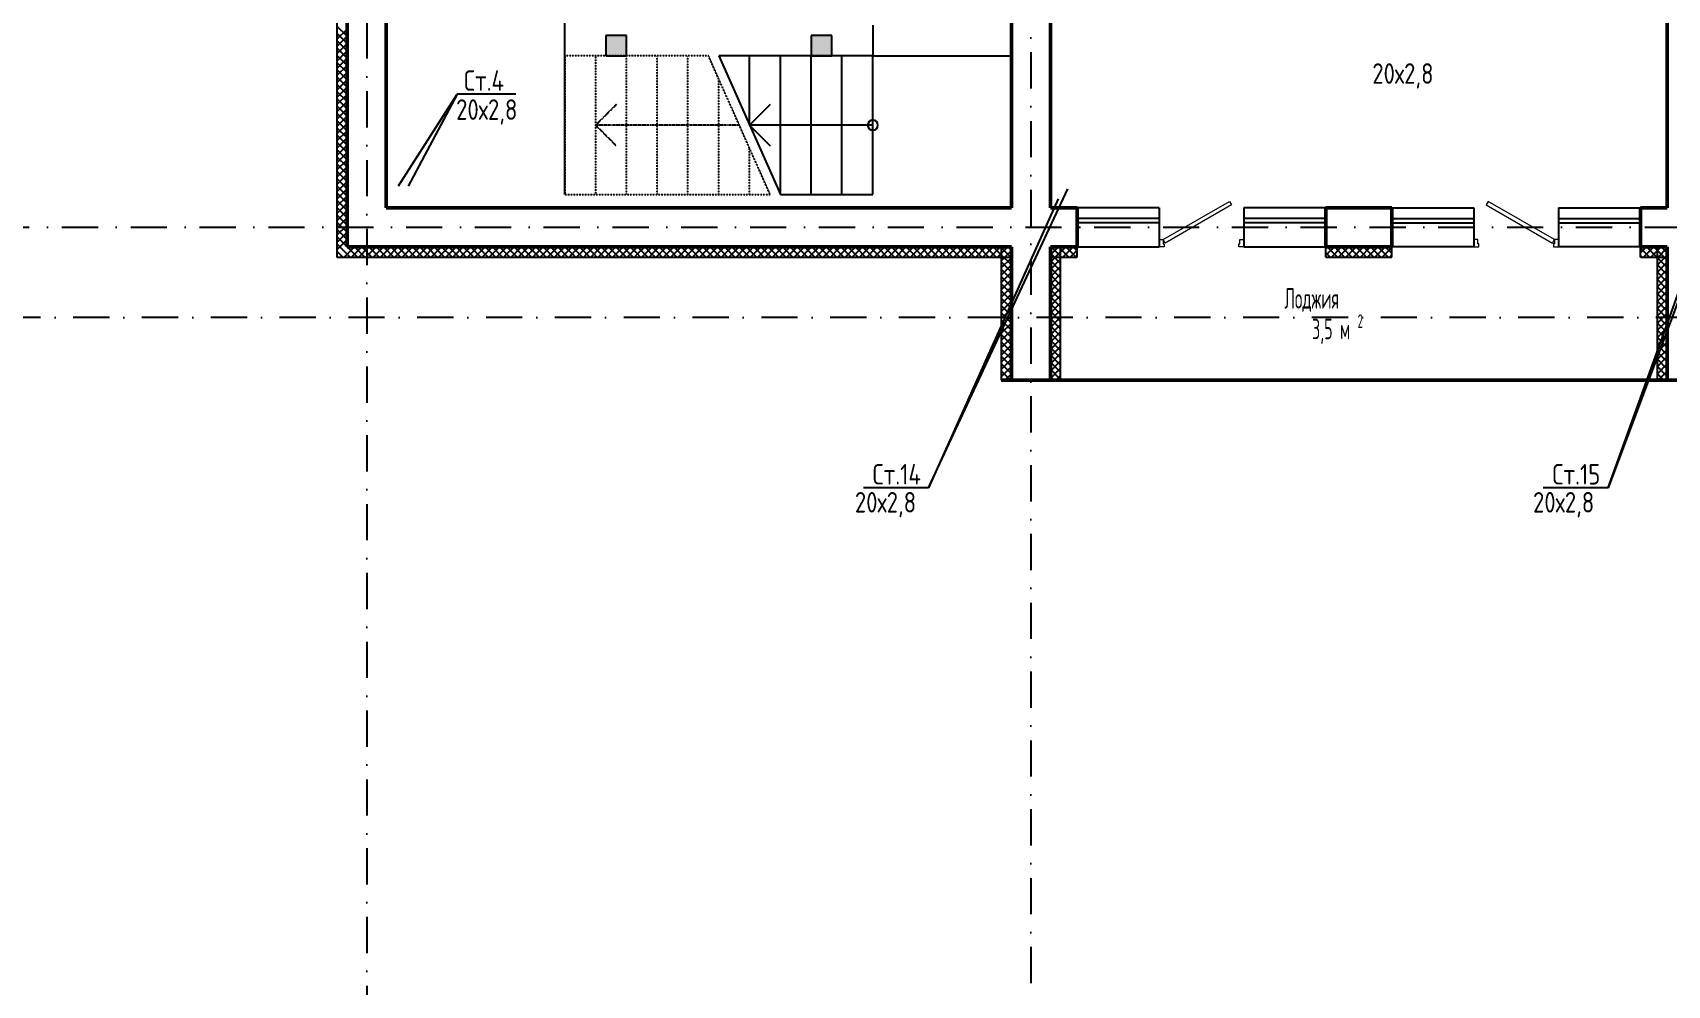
# Model space of a CAD drawing. Extents: x -1560602 to 321118, y -2308202 to -430103.
# Drawn here: x -1544569 to -1528646, y -2288578 to -2279298 of the extents above; entities that cross this region are included whole.
import ezdxf
from ezdxf.enums import TextEntityAlignment as Align

# ---------------------------------------------------------------- set-up
doc = ezdxf.new("R2010")
doc.units = 0
doc.header["$MEASUREMENT"] = 0
for name, pattern in [('Dot & Dashed', [670.277762, 352.777767, -176.388884, 0, -141.111112]), ('Штриховая', [0.4, 0.2, -0.2]), ('Штрихпунктирная', [0.670278, 0.352778, -0.176389, 0, -0.141111])]:
    doc.linetypes.add(name, pattern=pattern)
doc.layers.get('0').update_dxf_attribs({"color": 255, "linetype": 'CONTINUOUS'})
doc.layers.add('Двери', color=4, linetype='CONTINUOUS', lineweight=15)
doc.layers.add('стены', color=5, linetype='CONTINUOUS', lineweight=50)
for name, color, linetype in [('Оси', 253, 'Dot & Dashed'), ('отделка', 240, 'CONTINUOUS'), ('Текст', 7, 'CONTINUOUS'), ('Утеплитель', 6, 'CONTINUOUS')]:
    doc.layers.add(name, color=color, linetype=linetype)
doc.styles.get("Standard").update_dxf_attribs({"font": 'spds.shx', "width": 0.7, "height": 250})

msp = doc.modelspace()

# ---------------------------------------------------------------- hatches: boundary and pattern name
at = {"linetype": 'Continuous', "lineweight": 5}
for points in [[(-1538985.7, -2279523.9), (-1538785.7, -2279523.9), (-1538785.7, -2279323.9), (-1538985.7, -2279323.9)], [(-1536985.7, -2279523.9), (-1536785.7, -2279523.9), (-1536785.7, -2279323.9), (-1536985.7, -2279323.9)]]:
    msp.add_hatch(color=0, dxfattribs=at).paths.add_polyline_path(points, flags=0)

# ---------------------------------------------------------------- linework, layer by layer
at = {"color": 0, "linetype": 'Continuous'}
for p, q in [((-1539385.7, -2280873.9), (-1539385.7, -2276823.9)), ((-1536385.7, -2279223.9), (-1536385.7, -2279523.9)), ((-1535035.7, -2279523.9), (-1535035.7, -2279223.9)), ((-1538785.7, -2279323.9), (-1538985.7, -2279323.9)), ((-1538985.7, -2279323.9), (-1538985.7, -2279523.9)), ((-1538785.7, -2279523.9), (-1538785.7, -2279323.9)), ((-1536785.7, -2279323.9), (-1536985.7, -2279323.9)), ((-1536985.7, -2279323.9), (-1536985.7, -2279523.9)), ((-1536785.7, -2279523.9), (-1536785.7, -2279323.9)), ((-1538985.7, -2279523.9), (-1538785.7, -2279523.9)), ((-1536385.7, -2279523.9), (-1537885.7, -2279523.9)), ((-1537885.7, -2279523.9), (-1537285.7, -2280873.9)), ((-1537585.7, -2280198.9), (-1537585.7, -2279523.9)), ((-1537285.7, -2280873.9), (-1537285.7, -2279523.9)), ((-1536985.7, -2280873.9), (-1536985.7, -2279523.9)), ((-1536985.7, -2279523.9), (-1536785.7, -2279523.9)), ((-1536685.7, -2280873.9), (-1536685.7, -2279523.9)), ((-1536385.7, -2279523.9), (-1535035.7, -2279523.9)), ((-1536385.7, -2280873.9), (-1536385.7, -2279523.9)), ((-1537385.7, -2279998.9), (-1537585.7, -2280198.9)), ((-1537585.7, -2280198.9), (-1537385.7, -2280398.9)), ((-1536385.7, -2280198.9), (-1537585.7, -2280198.9)), ((-1537285.7, -2280873.9), (-1536385.7, -2280873.9))]:
    msp.add_line(p, q, dxfattribs=at)
at = {"color": 0, "linetype": 'Штриховая'}
for p, q in [((-1539085.7, -2279523.9), (-1539385.7, -2279523.9)), ((-1539385.7, -2279523.9), (-1539385.7, -2280873.9)), ((-1537985.7, -2279523.9), (-1539085.7, -2279523.9)), ((-1539085.7, -2279523.9), (-1539085.7, -2280873.9)), ((-1538785.7, -2280873.9), (-1538785.7, -2279523.9)), ((-1538485.7, -2280873.9), (-1538485.7, -2279523.9)), ((-1538185.7, -2280873.9), (-1538185.7, -2279523.9)), ((-1537385.7, -2280873.9), (-1537985.7, -2279523.9)), ((-1537885.7, -2280873.9), (-1537885.7, -2279748.7)), ((-1537585.7, -2280873.9), (-1537585.7, -2280423.7)), ((-1539385.7, -2280873.9), (-1539085.7, -2280873.9)), ((-1539085.7, -2280873.9), (-1537385.7, -2280873.9))]:
    msp.add_line(p, q, dxfattribs=at)
at = {"color": 0}
for p, q in [((-1541004.1, -2280790.8, 0), (-1540433.8, -2279897.5, 0)), ((-1540433.8, -2279897.5, 0), (-1540910.1, -2280793.8, 0)), ((-1539863.6, -2279897.5, 0), (-1540433.8, -2279897.5, 0)), ((-1535842.6, -2283733.3, 0), (-1534484.1, -2280820.6, 0)), ((-1529222, -2283733.3, 0), (-1528174.1, -2280820.6, 0)), ((-1534580.6, -2280915.2, 0), (-1535842.6, -2283733.3, 0)), ((-1528167.1, -2280915.2, 0), (-1529222, -2283733.3, 0)), ((-1535842.6, -2283733.3, 0), (-1536476.6, -2283733.3, 0)), ((-1529222, -2283733.3, 0), (-1529856, -2283733.3, 0))]:
    msp.add_line(p, q, dxfattribs=at)
at = {"color": 0, "linetype": 'Штрихпунктирная'}
for p, q in [((-1538885.7, -2279998.9), (-1539085.7, -2280198.9)), ((-1539085.7, -2280198.9), (-1538885.7, -2280398.9)), ((-1537685.7, -2280198.9), (-1539085.7, -2280198.9))]:
    msp.add_line(p, q, dxfattribs=at)
at = {"color": 0, "linetype": 'Continuous'}
for start, end in [(90, 270), (270, 90)]:
    msp.add_arc((-1536385.7, -2280198.9), 50, start, end, dxfattribs=at)
at = {"layer": 'Двери', "color": 0, "linetype": 'Continuous'}
for p, q in [((-1533555.7, -2281313.9), (-1532910.6, -2280941.4)), ((-1532890.6, -2280976), (-1533535.7, -2281348.5)), ((-1532910.6, -2280941.4), (-1532890.6, -2280976)), ((-1530390.9, -2280941.4), (-1530410.9, -2280976)), ((-1530410.9, -2280976), (-1529765.7, -2281348.5)), ((-1529745.7, -2281313.9), (-1530390.9, -2280941.4)), ((-1533595.7, -2281313.9), (-1533555.7, -2281313.9)), ((-1533555.7, -2281313.9), (-1533555.7, -2281353.9)), ((-1533535.7, -2281348.5), (-1533555.7, -2281313.9)), ((-1532810.7, -2281353.9), (-1532810.7, -2281313.9)), ((-1532810.7, -2281313.9), (-1532770.7, -2281313.9)), ((-1530490.7, -2281313.9), (-1530530.7, -2281313.9)), ((-1530490.7, -2281353.9), (-1530490.7, -2281313.9)), ((-1529765.7, -2281348.5), (-1529745.7, -2281313.9)), ((-1529705.7, -2281313.9), (-1529745.7, -2281313.9)), ((-1529745.7, -2281313.9), (-1529745.7, -2281353.9)), ((-1533545.7, -2281383.9), (-1533595.7, -2281383.9)), ((-1533555.7, -2281353.9), (-1533545.7, -2281353.9)), ((-1533545.7, -2281353.9), (-1533545.7, -2281383.9)), ((-1532820.7, -2281383.9), (-1532820.7, -2281353.9)), ((-1532820.7, -2281353.9), (-1532810.7, -2281353.9)), ((-1532770.7, -2281383.9), (-1532820.7, -2281383.9)), ((-1530530.7, -2281383.9), (-1530480.7, -2281383.9)), ((-1530480.7, -2281353.9), (-1530490.7, -2281353.9)), ((-1530480.7, -2281383.9), (-1530480.7, -2281353.9)), ((-1529745.7, -2281353.9), (-1529755.7, -2281353.9)), ((-1529755.7, -2281353.9), (-1529755.7, -2281383.9)), ((-1529755.7, -2281383.9), (-1529705.7, -2281383.9))]:
    msp.add_line(p, q, dxfattribs=at)
at = {"layer": 'Оси', "color": 0, "linetype": 'Штрихпунктирная', "lineweight": -3, "ltscale": 1000}
for p, q in [((-1534845.7, -2271443.9), (-1534845.7, -2295548.9)), ((-1541315.7, -2272493.9), (-1541315.7, -2295548.9)), ((-1556351.1, -2281193.9), (-1501895.7, -2281193.9)), ((-1496895.7, -2282073.9), (-1556350.9, -2282073.9))]:
    msp.add_line(p, q, dxfattribs=at)
at = {"layer": 'отделка', "color": 0, "ltscale": 100}
for p, q in [((-1533595.7, -2281003.9), (-1534395.7, -2281003.9)), ((-1533595.7, -2281003.9), (-1533595.7, -2281383.9)), ((-1532770.7, -2281003.9), (-1532770.7, -2281383.9)), ((-1531970.7, -2281003.9), (-1532770.7, -2281003.9)), ((-1531330.7, -2281003.9), (-1530530.7, -2281003.9)), ((-1530530.7, -2281003.9), (-1530530.7, -2281383.9)), ((-1529705.7, -2281003.9), (-1529705.7, -2281383.9)), ((-1529705.7, -2281003.9), (-1528905.7, -2281003.9)), ((-1533595.7, -2281108.9), (-1534395.7, -2281108.9)), ((-1533595.7, -2281148.9), (-1534395.7, -2281148.9)), ((-1531970.7, -2281108.9), (-1532770.7, -2281108.9)), ((-1531970.7, -2281148.9), (-1532770.7, -2281148.9)), ((-1531330.7, -2281108.9), (-1530530.7, -2281108.9)), ((-1531330.7, -2281148.9), (-1530530.7, -2281148.9)), ((-1529705.7, -2281108.9), (-1528905.7, -2281108.9)), ((-1529705.7, -2281148.9), (-1528905.7, -2281148.9)), ((-1534395.7, -2281383.9), (-1533595.7, -2281383.9)), ((-1532770.7, -2281383.9), (-1531970.7, -2281383.9)), ((-1530530.7, -2281383.9), (-1531330.7, -2281383.9)), ((-1528905.7, -2281383.9), (-1529705.7, -2281383.9))]:
    msp.add_line(p, q, dxfattribs=at)
at = {"layer": 'стены', "color": 0, "linetype": 'Continuous'}
for p, q in [((-1535035.7, -2275383.6), (-1535035.7, -2281003.9)), ((-1534655.7, -2281003.9), (-1534655.7, -2277193.6)), ((-1528645.7, -2277193.6), (-1528645.7, -2281003.9)), ((-1541505.7, -2278923.7), (-1541505.7, -2281383.9)), ((-1541125.7, -2281003.9), (-1541125.7, -2278923.7)), ((-1535500.7, -2281003.9), (-1541125.7, -2281003.9)), ((-1535035.7, -2281003.9), (-1535500.7, -2281003.9)), ((-1534395.7, -2281003.9), (-1534655.7, -2281003.9)), ((-1534395.7, -2281313.9), (-1534395.7, -2281003.9)), ((-1531970.7, -2281383.9), (-1531970.7, -2281003.9)), ((-1531330.7, -2281003.9), (-1531970.7, -2281003.9)), ((-1531330.7, -2281313.9), (-1531330.7, -2281003.9)), ((-1528905.7, -2281313.9), (-1528905.7, -2281003.9)), ((-1528645.7, -2281003.9), (-1528905.7, -2281003.9)), ((-1534395.7, -2281383.9), (-1534395.7, -2281313.9)), ((-1534395.7, -2281383.9), (-1534395.7, -2281313.9)), ((-1531970.7, -2281383.9), (-1531970.7, -2281313.9)), ((-1531970.7, -2281383.9), (-1531970.7, -2281313.9)), ((-1531330.7, -2281383.9), (-1531330.7, -2281313.9)), ((-1531330.7, -2281383.9), (-1531330.7, -2281313.9)), ((-1528905.7, -2281383.9), (-1528905.7, -2281313.9)), ((-1528905.7, -2281383.9), (-1528905.7, -2281313.9)), ((-1541505.7, -2281383.9), (-1535500.7, -2281383.9)), ((-1535500.7, -2281383.9), (-1535035.7, -2281383.9)), ((-1535035.7, -2281383.9), (-1535035.7, -2282683.9)), ((-1535035.7, -2281483.9), (-1535035.7, -2281383.9)), ((-1534655.7, -2281383.9), (-1534655.7, -2282683.9)), ((-1534555.7, -2281383.9), (-1534655.7, -2281383.9)), ((-1534655.7, -2281383.9), (-1534395.7, -2281383.9)), ((-1534655.7, -2281383.9), (-1534655.7, -2281483.9)), ((-1531970.7, -2281383.9), (-1531330.7, -2281383.9)), ((-1528905.7, -2281383.9), (-1528645.7, -2281383.9)), ((-1528645.7, -2281383.9), (-1528645.7, -2282683.9)), ((-1535135.7, -2282683.9), (-1534555.7, -2282683.9)), ((-1528745.7, -2282683.9), (-1534555.7, -2282683.9)), ((-1528745.7, -2282683.9), (-1528165.7, -2282683.9))]:
    msp.add_line(p, q, dxfattribs=at)
at = {"layer": 'Утеплитель', "color": 0, "linetype": 'Continuous'}
for p, q in [((-1541605.7, -2275763.7), (-1541605.7, -2281483.9)), ((-1541505.7, -2279333.3), (-1541605.7, -2279233.3)), ((-1541605.7, -2279362.6), (-1541505.7, -2279262.6)), ((-1541505.7, -2279404), (-1541605.7, -2279304)), ((-1541605.7, -2279433.3), (-1541505.7, -2279333.3)), ((-1541505.7, -2279474.7), (-1541605.7, -2279374.7)), ((-1541605.7, -2279504), (-1541505.7, -2279404)), ((-1541505.7, -2279545.4), (-1541605.7, -2279445.4)), ((-1541605.7, -2279574.7), (-1541505.7, -2279474.7)), ((-1541505.7, -2279616.1), (-1541605.7, -2279516.1)), ((-1541605.7, -2279645.4), (-1541505.7, -2279545.4)), ((-1541505.7, -2279686.8), (-1541605.7, -2279586.8)), ((-1541605.7, -2279716.1), (-1541505.7, -2279616.1)), ((-1541505.7, -2279757.6), (-1541605.7, -2279657.6)), ((-1541605.7, -2279786.8), (-1541505.7, -2279686.8)), ((-1541505.7, -2279828.3), (-1541605.7, -2279728.3)), ((-1541605.7, -2279857.6), (-1541505.7, -2279757.6)), ((-1541505.7, -2279899), (-1541605.7, -2279799)), ((-1541605.7, -2279928.3), (-1541505.7, -2279828.3)), ((-1541505.7, -2279969.7), (-1541605.7, -2279869.7)), ((-1541605.7, -2279999), (-1541505.7, -2279899)), ((-1541505.7, -2280040.4), (-1541605.7, -2279940.4)), ((-1541605.7, -2280069.7), (-1541505.7, -2279969.7)), ((-1541505.7, -2280111.1), (-1541605.7, -2280011.1)), ((-1541605.7, -2280140.4), (-1541505.7, -2280040.4)), ((-1541505.7, -2280181.8), (-1541605.7, -2280081.8)), ((-1541605.7, -2280211.1), (-1541505.7, -2280111.1)), ((-1541505.7, -2280252.5), (-1541605.7, -2280152.5)), ((-1541605.7, -2280281.8), (-1541505.7, -2280181.8)), ((-1541505.7, -2280323.2), (-1541605.7, -2280223.2)), ((-1541605.7, -2280352.5), (-1541505.7, -2280252.5)), ((-1541505.7, -2280394), (-1541605.7, -2280294)), ((-1541605.7, -2280423.2), (-1541505.7, -2280323.2)), ((-1541505.7, -2280464.7), (-1541605.7, -2280364.7)), ((-1541605.7, -2280494), (-1541505.7, -2280394)), ((-1541505.7, -2280535.4), (-1541605.7, -2280435.4)), ((-1541605.7, -2280564.7), (-1541505.7, -2280464.7)), ((-1541505.7, -2280606.1), (-1541605.7, -2280506.1)), ((-1541605.7, -2280635.4), (-1541505.7, -2280535.4)), ((-1541505.7, -2280676.8), (-1541605.7, -2280576.8)), ((-1541605.7, -2280706.1), (-1541505.7, -2280606.1)), ((-1541505.7, -2280747.5), (-1541605.7, -2280647.5)), ((-1541605.7, -2280776.8), (-1541505.7, -2280676.8)), ((-1541505.7, -2280818.2), (-1541605.7, -2280718.2)), ((-1541605.7, -2280847.5), (-1541505.7, -2280747.5)), ((-1541505.7, -2280888.9), (-1541605.7, -2280788.9)), ((-1541605.7, -2280918.2), (-1541505.7, -2280818.2)), ((-1541505.7, -2280959.6), (-1541605.7, -2280859.6)), ((-1541605.7, -2280988.9), (-1541505.7, -2280888.9)), ((-1541505.7, -2281030.3), (-1541605.7, -2280930.3)), ((-1541605.7, -2281059.6), (-1541505.7, -2280959.6)), ((-1541505.7, -2281101.1), (-1541605.7, -2281001.1)), ((-1541605.7, -2281130.3), (-1541505.7, -2281030.3)), ((-1541505.7, -2281171.8), (-1541605.7, -2281071.8)), ((-1541605.7, -2281201.1), (-1541505.7, -2281101.1)), ((-1541505.7, -2281242.5), (-1541605.7, -2281142.5)), ((-1541605.7, -2281271.8), (-1541505.7, -2281171.8)), ((-1541505.7, -2281313.2), (-1541605.7, -2281213.2)), ((-1541605.7, -2281342.5), (-1541505.7, -2281242.5)), ((-1541505.7, -2281383.9), (-1541605.7, -2281283.9)), ((-1541605.7, -2281413.2), (-1541505.7, -2281313.2)), ((-1541541.1, -2281419.3), (-1541605.7, -2281354.6)), ((-1541576.5, -2281454.6), (-1541605.7, -2281425.3)), ((-1541605.7, -2281483.9), (-1540530.7, -2281483.9)), ((-1541547.2, -2281483.9), (-1541576.5, -2281454.6)), ((-1541476.5, -2281483.9), (-1541541.1, -2281419.3)), ((-1541535, -2281483.9), (-1541435, -2281383.9)), ((-1541405.7, -2281483.9), (-1541505.7, -2281383.9)), ((-1541464.3, -2281483.9), (-1541364.3, -2281383.9)), ((-1541335, -2281483.9), (-1541435, -2281383.9)), ((-1541393.6, -2281483.9), (-1541293.6, -2281383.9)), ((-1541264.3, -2281483.9), (-1541364.3, -2281383.9)), ((-1541322.9, -2281483.9), (-1541222.9, -2281383.9)), ((-1541193.6, -2281483.9), (-1541293.6, -2281383.9)), ((-1541252.2, -2281483.9), (-1541152.2, -2281383.9)), ((-1541122.9, -2281483.9), (-1541222.9, -2281383.9)), ((-1541181.5, -2281483.9), (-1541081.5, -2281383.9)), ((-1541052.2, -2281483.9), (-1541152.2, -2281383.9)), ((-1541110.8, -2281483.9), (-1541010.8, -2281383.9)), ((-1540981.5, -2281483.9), (-1541081.5, -2281383.9)), ((-1541040.1, -2281483.9), (-1540940.1, -2281383.9)), ((-1540910.8, -2281483.9), (-1541010.8, -2281383.9)), ((-1540969.3, -2281483.9), (-1540869.3, -2281383.9)), ((-1540840.1, -2281483.9), (-1540940.1, -2281383.9)), ((-1540898.6, -2281483.9), (-1540798.6, -2281383.9)), ((-1540769.3, -2281483.9), (-1540869.3, -2281383.9)), ((-1540827.9, -2281483.9), (-1540727.9, -2281383.9)), ((-1540698.6, -2281483.9), (-1540798.6, -2281383.9)), ((-1540757.2, -2281483.9), (-1540657.2, -2281383.9)), ((-1540627.9, -2281483.9), (-1540727.9, -2281383.9)), ((-1540686.5, -2281483.9), (-1540586.5, -2281383.9)), ((-1540557.2, -2281483.9), (-1540657.2, -2281383.9)), ((-1540615.8, -2281483.9), (-1540515.8, -2281383.9)), ((-1540487.4, -2281483), (-1540586.5, -2281383.9)), ((-1540545.1, -2281483.9), (-1540445.1, -2281383.9)), ((-1540530.7, -2281483.9), (-1535035.7, -2281483.9)), ((-1540418, -2281481.7), (-1540515.8, -2281383.9)), ((-1540486.5, -2281483.9), (-1540487.4, -2281483)), ((-1540474.4, -2281483.9), (-1540473.2, -2281482.8)), ((-1540473.2, -2281482.8), (-1540374.4, -2281383.9)), ((-1540348.7, -2281480.3), (-1540445.1, -2281383.9)), ((-1540415.8, -2281483.9), (-1540418, -2281481.7)), ((-1540403.7, -2281483.9), (-1540401.1, -2281481.3)), ((-1540401.1, -2281481.3), (-1540303.7, -2281383.9)), ((-1540279.4, -2281478.9), (-1540374.4, -2281383.9)), ((-1540345.1, -2281483.9), (-1540348.7, -2281480.3)), ((-1540333, -2281483.9), (-1540328.9, -2281479.9)), ((-1540328.9, -2281479.9), (-1540233, -2281383.9)), ((-1540210, -2281477.5), (-1540303.7, -2281383.9)), ((-1540274.4, -2281483.9), (-1540279.4, -2281478.9)), ((-1540262.2, -2281483.9), (-1540256.8, -2281478.5)), ((-1540256.8, -2281478.5), (-1540162.2, -2281383.9)), ((-1540140.7, -2281476.1), (-1540233, -2281383.9)), ((-1540203.7, -2281483.9), (-1540210, -2281477.5)), ((-1540191.5, -2281483.9), (-1540184.6, -2281477)), ((-1540184.6, -2281477), (-1540091.5, -2281383.9)), ((-1540071.4, -2281474.8), (-1540162.2, -2281383.9)), ((-1540133, -2281483.9), (-1540140.7, -2281476.1)), ((-1540120.8, -2281483.9), (-1540112.5, -2281475.6)), ((-1540112.5, -2281475.6), (-1540020.8, -2281383.9)), ((-1540002, -2281473.4), (-1540091.5, -2281383.9)), ((-1540062.2, -2281483.9), (-1540071.4, -2281474.8)), ((-1540050.1, -2281483.9), (-1540040.4, -2281474.2)), ((-1540040.4, -2281474.2), (-1539950.1, -2281383.9)), ((-1539932.7, -2281472), (-1540020.8, -2281383.9)), ((-1539991.5, -2281483.9), (-1540002, -2281473.4)), ((-1539979.4, -2281483.9), (-1539968.2, -2281472.7)), ((-1539968.2, -2281472.7), (-1539879.4, -2281383.9)), ((-1539863.4, -2281470.6), (-1539950.1, -2281383.9)), ((-1539920.8, -2281483.9), (-1539932.7, -2281472)), ((-1539908.7, -2281483.9), (-1539896.1, -2281471.3)), ((-1539896.1, -2281471.3), (-1539808.7, -2281383.9)), ((-1539794, -2281469.3), (-1539879.4, -2281383.9)), ((-1539850.1, -2281483.9), (-1539863.4, -2281470.6)), ((-1539838, -2281483.9), (-1539823.9, -2281469.8)), ((-1539823.9, -2281469.8), (-1539738, -2281383.9)), ((-1539724.7, -2281467.9), (-1539808.7, -2281383.9)), ((-1539779.4, -2281483.9), (-1539794, -2281469.3)), ((-1539767.3, -2281483.9), (-1539751.8, -2281468.4)), ((-1539751.8, -2281468.4), (-1539667.3, -2281383.9)), ((-1539655.4, -2281466.5), (-1539738, -2281383.9)), ((-1539708.7, -2281483.9), (-1539724.7, -2281467.9)), ((-1539696.6, -2281483.9), (-1539679.6, -2281467)), ((-1539679.6, -2281467), (-1539596.6, -2281383.9)), ((-1539586, -2281465.1), (-1539667.3, -2281383.9)), ((-1539638, -2281483.9), (-1539655.4, -2281466.5)), ((-1539625.8, -2281483.9), (-1539607.5, -2281465.5)), ((-1539607.5, -2281465.5), (-1539525.8, -2281383.9)), ((-1539516.7, -2281463.7), (-1539596.6, -2281383.9)), ((-1539567.3, -2281483.9), (-1539586, -2281465.1)), ((-1539555.1, -2281483.9), (-1539535.3, -2281464.1)), ((-1539535.3, -2281464.1), (-1539455.1, -2281383.9)), ((-1539447.4, -2281462.4), (-1539525.8, -2281383.9)), ((-1539496.6, -2281483.9), (-1539516.7, -2281463.7)), ((-1539484.4, -2281483.9), (-1539463.2, -2281462.7)), ((-1539463.2, -2281462.7), (-1539384.4, -2281383.9)), ((-1539378, -2281461), (-1539455.1, -2281383.9)), ((-1539425.8, -2281483.9), (-1539447.4, -2281462.4)), ((-1539413.7, -2281483.9), (-1539391.1, -2281461.2)), ((-1539391.1, -2281461.2), (-1539313.7, -2281383.9)), ((-1539308.7, -2281459.6), (-1539384.4, -2281383.9)), ((-1539355.1, -2281483.9), (-1539378, -2281461)), ((-1539343, -2281483.9), (-1539318.9, -2281459.8)), ((-1539318.9, -2281459.8), (-1539243, -2281383.9)), ((-1539239.4, -2281458.2), (-1539313.7, -2281383.9)), ((-1539284.4, -2281483.9), (-1539308.7, -2281459.6)), ((-1539272.3, -2281483.9), (-1539246.8, -2281458.4)), ((-1539246.8, -2281458.4), (-1539172.3, -2281383.9)), ((-1539170.1, -2281456.9), (-1539243, -2281383.9)), ((-1539213.7, -2281483.9), (-1539239.4, -2281458.2)), ((-1539201.6, -2281483.9), (-1539174.6, -2281456.9)), ((-1539174.6, -2281456.9), (-1539101.6, -2281383.9)), ((-1539100.7, -2281455.5), (-1539172.3, -2281383.9)), ((-1539143, -2281483.9), (-1539170.1, -2281456.9)), ((-1539130.9, -2281483.9), (-1539102.5, -2281455.5)), ((-1539102.5, -2281455.5), (-1539030.9, -2281383.9)), ((-1539031.4, -2281454.1), (-1539101.6, -2281383.9)), ((-1539072.3, -2281483.9), (-1539100.7, -2281455.5)), ((-1539060.2, -2281483.9), (-1539030.3, -2281454.1)), ((-1539001.6, -2281483.9), (-1539031.4, -2281454.1)), ((-1538962.1, -2281452.7), (-1539030.9, -2281383.9)), ((-1539030.3, -2281454.1), (-1538960.2, -2281383.9)), ((-1538989.4, -2281483.9), (-1538958.2, -2281452.6)), ((-1538930.9, -2281483.9), (-1538962.1, -2281452.7)), ((-1538892.7, -2281451.3), (-1538960.2, -2281383.9)), ((-1538958.2, -2281452.6), (-1538889.4, -2281383.9)), ((-1538918.7, -2281483.9), (-1538886, -2281451.2)), ((-1538860.2, -2281483.9), (-1538892.7, -2281451.3)), ((-1538823.4, -2281450), (-1538889.4, -2281383.9)), ((-1538886, -2281451.2), (-1538818.7, -2281383.9)), ((-1538848, -2281483.9), (-1538813.9, -2281449.8)), ((-1538789.4, -2281483.9), (-1538823.4, -2281450)), ((-1538754.1, -2281448.6), (-1538818.7, -2281383.9)), ((-1538813.9, -2281449.8), (-1538748, -2281383.9)), ((-1538777.3, -2281483.9), (-1538741.7, -2281448.3)), ((-1538718.7, -2281483.9), (-1538754.1, -2281448.6)), ((-1538684.7, -2281447.2), (-1538748, -2281383.9)), ((-1538741.7, -2281448.3), (-1538677.3, -2281383.9)), ((-1538706.6, -2281483.9), (-1538669.6, -2281446.9)), ((-1538648, -2281483.9), (-1538684.7, -2281447.2)), ((-1538615.4, -2281445.8), (-1538677.3, -2281383.9)), ((-1538669.6, -2281446.9), (-1538606.6, -2281383.9)), ((-1538635.9, -2281483.9), (-1538597.5, -2281445.5)), ((-1538577.3, -2281483.9), (-1538615.4, -2281445.8)), ((-1538546.1, -2281444.4), (-1538606.6, -2281383.9)), ((-1538597.5, -2281445.5), (-1538535.9, -2281383.9)), ((-1538565.2, -2281483.9), (-1538525.3, -2281444)), ((-1538506.6, -2281483.9), (-1538546.1, -2281444.4)), ((-1538476.7, -2281443.1), (-1538535.9, -2281383.9)), ((-1538525.3, -2281444), (-1538465.2, -2281383.9)), ((-1538494.5, -2281483.9), (-1538453.2, -2281442.6)), ((-1538435.9, -2281483.9), (-1538476.7, -2281443.1)), ((-1538407.4, -2281441.7), (-1538465.2, -2281383.9)), ((-1538453.2, -2281442.6), (-1538394.5, -2281383.9)), ((-1538423.8, -2281483.9), (-1538381, -2281441.2)), ((-1538365.2, -2281483.9), (-1538407.4, -2281441.7)), ((-1538338.1, -2281440.3), (-1538394.5, -2281383.9)), ((-1538381, -2281441.2), (-1538323.8, -2281383.9)), ((-1538353.1, -2281483.9), (-1538308.9, -2281439.7)), ((-1538294.5, -2281483.9), (-1538338.1, -2281440.3)), ((-1538268.7, -2281438.9), (-1538323.8, -2281383.9)), ((-1538308.9, -2281439.7), (-1538253.1, -2281383.9)), ((-1538282.3, -2281483.9), (-1538236.7, -2281438.3)), ((-1538223.8, -2281483.9), (-1538268.7, -2281438.9)), ((-1538199.4, -2281437.6), (-1538253.1, -2281383.9)), ((-1538236.7, -2281438.3), (-1538182.3, -2281383.9)), ((-1538211.6, -2281483.9), (-1538164.6, -2281436.9)), ((-1538153.1, -2281483.9), (-1538199.4, -2281437.6)), ((-1538130.1, -2281436.2), (-1538182.3, -2281383.9)), ((-1538164.6, -2281436.9), (-1538111.6, -2281383.9)), ((-1538140.9, -2281483.9), (-1538092.4, -2281435.4)), ((-1538082.3, -2281483.9), (-1538130.1, -2281436.2)), ((-1538060.7, -2281434.8), (-1538111.6, -2281383.9)), ((-1538092.4, -2281435.4), (-1538040.9, -2281383.9)), ((-1538070.2, -2281483.9), (-1538020.3, -2281434)), ((-1538011.6, -2281483.9), (-1538060.7, -2281434.8)), ((-1537991.4, -2281433.4), (-1538040.9, -2281383.9)), ((-1538020.3, -2281434), (-1537970.2, -2281383.9)), ((-1537999.5, -2281483.9), (-1537948.2, -2281432.6)), ((-1537940.9, -2281483.9), (-1537991.4, -2281433.4)), ((-1537922.1, -2281432), (-1537970.2, -2281383.9)), ((-1537948.2, -2281432.6), (-1537899.5, -2281383.9)), ((-1537928.8, -2281483.9), (-1537876, -2281431.1)), ((-1537870.2, -2281483.9), (-1537922.1, -2281432)), ((-1537852.7, -2281430.7), (-1537899.5, -2281383.9)), ((-1537876, -2281431.1), (-1537828.8, -2281383.9)), ((-1537858.1, -2281483.9), (-1537803.9, -2281429.7)), ((-1537799.5, -2281483.9), (-1537852.7, -2281430.7)), ((-1537783.4, -2281429.3), (-1537828.8, -2281383.9)), ((-1537803.9, -2281429.7), (-1537758.1, -2281383.9)), ((-1537787.4, -2281483.9), (-1537731.7, -2281428.3)), ((-1537728.8, -2281483.9), (-1537783.4, -2281429.3)), ((-1537714.1, -2281427.9), (-1537758.1, -2281383.9)), ((-1537731.7, -2281428.3), (-1537687.4, -2281383.9)), ((-1537716.7, -2281483.9), (-1537659.6, -2281426.8)), ((-1537658.1, -2281483.9), (-1537714.1, -2281427.9)), ((-1537644.7, -2281426.5), (-1537687.4, -2281383.9)), ((-1537659.6, -2281426.8), (-1537616.7, -2281383.9)), ((-1537645.9, -2281483.9), (-1537587.4, -2281425.4)), ((-1537587.4, -2281483.9), (-1537644.7, -2281426.5)), ((-1537575.4, -2281425.1), (-1537616.7, -2281383.9)), ((-1537587.4, -2281425.4), (-1537545.9, -2281383.9)), ((-1537516.7, -2281483.9), (-1537575.4, -2281425.1)), ((-1537575.2, -2281483.9), (-1537515.3, -2281424)), ((-1537506.1, -2281423.8), (-1537545.9, -2281383.9)), ((-1537515.3, -2281424), (-1537475.2, -2281383.9)), ((-1537445.9, -2281483.9), (-1537506.1, -2281423.8)), ((-1537504.5, -2281483.9), (-1537443.1, -2281422.5)), ((-1537436.7, -2281422.4), (-1537475.2, -2281383.9)), ((-1537443.1, -2281422.5), (-1537404.5, -2281383.9)), ((-1537375.2, -2281483.9), (-1537436.7, -2281422.4)), ((-1537433.8, -2281483.9), (-1537371, -2281421.1)), ((-1537367.4, -2281421), (-1537404.5, -2281383.9)), ((-1537371, -2281421.1), (-1537333.8, -2281383.9)), ((-1537304.5, -2281483.9), (-1537367.4, -2281421)), ((-1537363.1, -2281483.9), (-1537298.8, -2281419.6)), ((-1537298.1, -2281419.6), (-1537333.8, -2281383.9)), ((-1537298.8, -2281419.6), (-1537263.1, -2281383.9)), ((-1537233.8, -2281483.9), (-1537298.1, -2281419.6)), ((-1537292.4, -2281483.9), (-1537226.7, -2281418.2)), ((-1537228.7, -2281418.3), (-1537263.1, -2281383.9)), ((-1537163.1, -2281483.9), (-1537228.7, -2281418.3)), ((-1537226.7, -2281418.2), (-1537192.4, -2281383.9)), ((-1537221.7, -2281483.9), (-1537154.6, -2281416.8)), ((-1537159.4, -2281416.9), (-1537192.4, -2281383.9)), ((-1537092.4, -2281483.9), (-1537159.4, -2281416.9)), ((-1537154.6, -2281416.8), (-1537121.7, -2281383.9)), ((-1537151, -2281483.9), (-1537082.4, -2281415.3)), ((-1537090.1, -2281415.5), (-1537121.7, -2281383.9)), ((-1537021.7, -2281483.9), (-1537090.1, -2281415.5)), ((-1537082.4, -2281415.3), (-1537051, -2281383.9)), ((-1537080.3, -2281483.9), (-1537010.3, -2281413.9)), ((-1537020.8, -2281414.1), (-1537051, -2281383.9)), ((-1536951, -2281483.9), (-1537020.8, -2281414.1)), ((-1537010.3, -2281413.9), (-1536980.3, -2281383.9)), ((-1537009.5, -2281483.9), (-1536938.1, -2281412.5)), ((-1536951.4, -2281412.7), (-1536980.3, -2281383.9)), ((-1536880.3, -2281483.9), (-1536951.4, -2281412.7)), ((-1536938.8, -2281483.9), (-1536866, -2281411)), ((-1536938.1, -2281412.5), (-1536909.5, -2281383.9)), ((-1536882.1, -2281411.4), (-1536909.5, -2281383.9)), ((-1536809.5, -2281483.9), (-1536882.1, -2281411.4)), ((-1536868.1, -2281483.9), (-1536793.8, -2281409.6)), ((-1536866, -2281411), (-1536838.8, -2281383.9)), ((-1536812.8, -2281410), (-1536838.8, -2281383.9)), ((-1536738.8, -2281483.9), (-1536812.8, -2281410)), ((-1536797.4, -2281483.9), (-1536721.7, -2281408.2)), ((-1536793.8, -2281409.6), (-1536768.1, -2281383.9)), ((-1536743.4, -2281408.6), (-1536768.1, -2281383.9)), ((-1536668.1, -2281483.9), (-1536743.4, -2281408.6)), ((-1536726.7, -2281483.9), (-1536649.5, -2281406.7)), ((-1536721.7, -2281408.2), (-1536697.4, -2281383.9)), ((-1536674.1, -2281407.2), (-1536697.4, -2281383.9)), ((-1536597.4, -2281483.9), (-1536674.1, -2281407.2)), ((-1536656, -2281483.9), (-1536577.4, -2281405.3)), ((-1536649.5, -2281406.7), (-1536626.7, -2281383.9)), ((-1536604.8, -2281405.9), (-1536626.7, -2281383.9)), ((-1536526.7, -2281483.9), (-1536604.8, -2281405.9)), ((-1536585.3, -2281483.9), (-1536505.3, -2281403.9)), ((-1536577.4, -2281405.3), (-1536556, -2281383.9)), ((-1536535.4, -2281404.5), (-1536556, -2281383.9)), ((-1536456, -2281483.9), (-1536535.4, -2281404.5)), ((-1536514.6, -2281483.9), (-1536433.1, -2281402.4)), ((-1536505.3, -2281403.9), (-1536485.3, -2281383.9)), ((-1536466.1, -2281403.1), (-1536485.3, -2281383.9)), ((-1536385.3, -2281483.9), (-1536466.1, -2281403.1)), ((-1536443.9, -2281483.9), (-1536361, -2281401)), ((-1536433.1, -2281402.4), (-1536414.6, -2281383.9)), ((-1536396.8, -2281401.7), (-1536414.6, -2281383.9)), ((-1536314.6, -2281483.9), (-1536396.8, -2281401.7)), ((-1536373.2, -2281483.9), (-1536288.8, -2281399.6)), ((-1536361, -2281401), (-1536343.9, -2281383.9)), ((-1536327.4, -2281400.3), (-1536343.9, -2281383.9)), ((-1536243.9, -2281483.9), (-1536327.4, -2281400.3)), ((-1536302.4, -2281483.9), (-1536216.7, -2281398.1)), ((-1536288.8, -2281399.6), (-1536273.2, -2281383.9)), ((-1536258.1, -2281399), (-1536273.2, -2281383.9)), ((-1536173.2, -2281483.9), (-1536258.1, -2281399)), ((-1536231.7, -2281483.9), (-1536144.5, -2281396.7)), ((-1536216.7, -2281398.1), (-1536202.4, -2281383.9)), ((-1536188.8, -2281397.6), (-1536202.4, -2281383.9)), ((-1536102.4, -2281483.9), (-1536188.8, -2281397.6)), ((-1536161, -2281483.9), (-1536072.4, -2281395.3)), ((-1536144.5, -2281396.7), (-1536131.7, -2281383.9)), ((-1536119.4, -2281396.2), (-1536131.7, -2281383.9)), ((-1536031.7, -2281483.9), (-1536119.4, -2281396.2)), ((-1536090.3, -2281483.9), (-1536000.2, -2281393.8)), ((-1536072.4, -2281395.3), (-1536061, -2281383.9)), ((-1536050.1, -2281394.8), (-1536061, -2281383.9)), ((-1535961, -2281483.9), (-1536050.1, -2281394.8)), ((-1536019.6, -2281483.9), (-1535928.1, -2281392.4)), ((-1536000.2, -2281393.8), (-1535990.3, -2281383.9)), ((-1535980.8, -2281393.4), (-1535990.3, -2281383.9)), ((-1535890.3, -2281483.9), (-1535980.8, -2281393.4)), ((-1535948.9, -2281483.9), (-1535856, -2281391)), ((-1535928.1, -2281392.4), (-1535919.6, -2281383.9)), ((-1535911.4, -2281392.1), (-1535919.6, -2281383.9)), ((-1535819.6, -2281483.9), (-1535911.4, -2281392.1)), ((-1535878.2, -2281483.9), (-1535783.8, -2281389.5)), ((-1535856, -2281391), (-1535848.9, -2281383.9)), ((-1535842.1, -2281390.7), (-1535848.9, -2281383.9)), ((-1535748.9, -2281483.9), (-1535842.1, -2281390.7)), ((-1535807.5, -2281483.9), (-1535711.7, -2281388.1)), ((-1535783.8, -2281389.5), (-1535778.2, -2281383.9)), ((-1535772.8, -2281389.3), (-1535778.2, -2281383.9)), ((-1535678.2, -2281483.9), (-1535772.8, -2281389.3)), ((-1535736.8, -2281483.9), (-1535639.5, -2281386.7)), ((-1535711.7, -2281388.1), (-1535707.5, -2281383.9)), ((-1535703.4, -2281387.9), (-1535707.5, -2281383.9)), ((-1535607.5, -2281483.9), (-1535703.4, -2281387.9)), ((-1535666, -2281483.9), (-1535567.4, -2281385.2)), ((-1535639.5, -2281386.7), (-1535636.8, -2281383.9)), ((-1535634.1, -2281386.6), (-1535636.8, -2281383.9)), ((-1535536.8, -2281483.9), (-1535634.1, -2281386.6)), ((-1535595.3, -2281483.9), (-1535495.3, -2281383.9)), ((-1535567.4, -2281385.2), (-1535566, -2281383.9)), ((-1535564.8, -2281385.2), (-1535566, -2281383.9)), ((-1535466, -2281483.9), (-1535564.8, -2281385.2)), ((-1535524.6, -2281483.9), (-1535424.6, -2281383.9)), ((-1535395.3, -2281483.9), (-1535495.3, -2281383.9)), ((-1535453.9, -2281483.9), (-1535353.9, -2281383.9)), ((-1535324.6, -2281483.9), (-1535424.6, -2281383.9)), ((-1535383.2, -2281483.9), (-1535283.2, -2281383.9)), ((-1535253.9, -2281483.9), (-1535353.9, -2281383.9)), ((-1535312.5, -2281483.9), (-1535212.5, -2281383.9)), ((-1535183.2, -2281483.9), (-1535283.2, -2281383.9)), ((-1535241.8, -2281483.9), (-1535141.8, -2281383.9)), ((-1535112.5, -2281483.9), (-1535212.5, -2281383.9)), ((-1535171.1, -2281483.9), (-1535071.1, -2281383.9)), ((-1535041.8, -2281483.9), (-1535141.8, -2281383.9)), ((-1535135.7, -2281383.9), (-1535135.7, -2282683.9)), ((-1535135.7, -2281448.6), (-1535071.1, -2281383.9)), ((-1535035.7, -2281489.9), (-1535135.7, -2281389.9)), ((-1535135.7, -2281519.3), (-1535035.7, -2281419.3)), ((-1535035.7, -2281560.7), (-1535135.7, -2281460.7)), ((-1535135.7, -2281590), (-1535035.7, -2281490)), ((-1535100.4, -2281483.9), (-1535035.7, -2281419.3)), ((-1535035.7, -2281419.2), (-1535071.1, -2281383.9)), ((-1535035.7, -2281419.2), (-1535071.1, -2281383.9)), ((-1534655.7, -2281392.8), (-1534646.8, -2281383.9)), ((-1534655.7, -2281463.5), (-1534576.1, -2281383.9)), ((-1534655.7, -2281392.8), (-1534646.8, -2281383.9)), ((-1534655.7, -2281463.5), (-1534576.1, -2281383.9)), ((-1534655.7, -2281534.3), (-1534555.7, -2281434.3)), ((-1534617.5, -2281483.9), (-1534655.7, -2281445.7)), ((-1534555.7, -2281545.7), (-1534655.7, -2281445.7)), ((-1534655.7, -2281483.9), (-1534395.7, -2281483.9)), ((-1534546.8, -2281483.9), (-1534646.8, -2281383.9)), ((-1534555.7, -2281475), (-1534646.8, -2281383.9)), ((-1534605.4, -2281483.9), (-1534505.4, -2281383.9)), ((-1534476.1, -2281483.9), (-1534576.1, -2281383.9)), ((-1534555.7, -2281404.3), (-1534576.1, -2281383.9)), ((-1534555.7, -2282683.9), (-1534555.7, -2281383.9)), ((-1534534.7, -2281483.9), (-1534434.7, -2281383.9)), ((-1534405.4, -2281483.9), (-1534505.4, -2281383.9)), ((-1534464, -2281483.9), (-1534395.7, -2281415.7)), ((-1534395.7, -2281422.8), (-1534434.7, -2281383.9)), ((-1534395.7, -2281483.9), (-1534395.7, -2281383.9)), ((-1531970.7, -2281483.9), (-1531970.7, -2281383.9)), ((-1531970.7, -2281394.8), (-1531959.8, -2281383.9)), ((-1531970.7, -2281465.6), (-1531889.1, -2281383.9)), ((-1531930.5, -2281483.9), (-1531970.7, -2281443.7)), ((-1531970.7, -2281483.9), (-1531330.7, -2281483.9)), ((-1531859.8, -2281483.9), (-1531959.8, -2281383.9)), ((-1531918.4, -2281483.9), (-1531818.4, -2281383.9)), ((-1531789.1, -2281483.9), (-1531889.1, -2281383.9)), ((-1531847.7, -2281483.9), (-1531747.7, -2281383.9)), ((-1531718.4, -2281483.9), (-1531818.4, -2281383.9)), ((-1531777, -2281483.9), (-1531677, -2281383.9)), ((-1531647.7, -2281483.9), (-1531747.7, -2281383.9)), ((-1531706.2, -2281483.9), (-1531606.2, -2281383.9)), ((-1531577, -2281483.9), (-1531677, -2281383.9)), ((-1531635.5, -2281483.9), (-1531535.5, -2281383.9)), ((-1531506.2, -2281483.9), (-1531606.2, -2281383.9)), ((-1531564.8, -2281483.9), (-1531464.8, -2281383.9)), ((-1531435.5, -2281483.9), (-1531535.5, -2281383.9)), ((-1531494.1, -2281483.9), (-1531394.1, -2281383.9)), ((-1531364.8, -2281483.9), (-1531464.8, -2281383.9)), ((-1531423.4, -2281483.9), (-1531330.7, -2281391.2)), ((-1531330.7, -2281447.3), (-1531394.1, -2281383.9)), ((-1531352.7, -2281483.9), (-1531330.7, -2281462)), ((-1531330.7, -2281483.9), (-1531330.7, -2281383.9)), ((-1528905.7, -2281483.9), (-1528905.7, -2281383.9)), ((-1528905.7, -2281441.1), (-1528848.5, -2281383.9)), ((-1528819.2, -2281483.9), (-1528905.7, -2281397.4)), ((-1528890, -2281483.9), (-1528905.7, -2281468.1)), ((-1528905.7, -2281483.9), (-1528645.7, -2281483.9)), ((-1528877.8, -2281483.9), (-1528777.8, -2281383.9)), ((-1528748.5, -2281483.9), (-1528848.5, -2281383.9)), ((-1528807.1, -2281483.9), (-1528707.1, -2281383.9)), ((-1528677.8, -2281483.9), (-1528777.8, -2281383.9)), ((-1528745.7, -2281383.9), (-1528745.7, -2282683.9)), ((-1528745.7, -2281422.5), (-1528707.1, -2281383.9)), ((-1528745.7, -2281493.2), (-1528645.7, -2281393.2)), ((-1528645.7, -2281516), (-1528745.7, -2281416)), ((-1528745.7, -2281564), (-1528645.7, -2281464)), ((-1528645.7, -2281586.7), (-1528745.7, -2281486.7)), ((-1528736.4, -2281483.9), (-1528645.7, -2281393.2)), ((-1528645.7, -2281445.3), (-1528707.1, -2281383.9)), ((-1528645.7, -2281445.3), (-1528707.1, -2281383.9)), ((-1528665.7, -2281483.9), (-1528645.7, -2281464)), ((-1535035.7, -2281631.4), (-1535135.7, -2281531.4)), ((-1535135.7, -2281660.7), (-1535035.7, -2281560.7)), ((-1535035.7, -2281702.1), (-1535135.7, -2281602.1)), ((-1535135.7, -2281731.4), (-1535035.7, -2281631.4)), ((-1534655.7, -2281605), (-1534555.7, -2281505)), ((-1534555.7, -2281616.4), (-1534655.7, -2281516.4)), ((-1534655.7, -2281675.7), (-1534555.7, -2281575.7)), ((-1534555.7, -2281687.1), (-1534655.7, -2281587.1)), ((-1534655.7, -2281746.4), (-1534555.7, -2281646.4)), ((-1534555.7, -2281757.8), (-1534655.7, -2281657.8)), ((-1528745.7, -2281634.7), (-1528645.7, -2281534.7)), ((-1528645.7, -2281657.4), (-1528745.7, -2281557.4)), ((-1528745.7, -2281705.4), (-1528645.7, -2281605.4)), ((-1528645.7, -2281728.1), (-1528745.7, -2281628.1)), ((-1535035.7, -2281772.8), (-1535135.7, -2281672.8)), ((-1535135.7, -2281802.1), (-1535035.7, -2281702.1)), ((-1535035.7, -2281843.5), (-1535135.7, -2281743.5)), ((-1535135.7, -2281872.8), (-1535035.7, -2281772.8)), ((-1535035.7, -2281914.2), (-1535135.7, -2281814.2)), ((-1534655.7, -2281817.1), (-1534555.7, -2281717.1)), ((-1534555.7, -2281828.5), (-1534655.7, -2281728.5)), ((-1534655.7, -2281887.8), (-1534555.7, -2281787.8)), ((-1534555.7, -2281899.2), (-1534655.7, -2281799.2)), ((-1528745.7, -2281776.1), (-1528645.7, -2281676.1)), ((-1528645.7, -2281798.8), (-1528745.7, -2281698.8)), ((-1528745.7, -2281846.8), (-1528645.7, -2281746.8)), ((-1528645.7, -2281869.5), (-1528745.7, -2281769.5)), ((-1528745.7, -2281917.5), (-1528645.7, -2281817.5)), ((-1535135.7, -2281943.5), (-1535035.7, -2281843.5)), ((-1535035.7, -2281984.9), (-1535135.7, -2281884.9)), ((-1535135.7, -2282014.3), (-1535035.7, -2281914.3)), ((-1535035.7, -2282055.6), (-1535135.7, -2281955.6)), ((-1534655.7, -2281958.5), (-1534555.7, -2281858.5)), ((-1534555.7, -2281969.9), (-1534655.7, -2281869.9)), ((-1534655.7, -2282029.2), (-1534555.7, -2281929.2)), ((-1534555.7, -2282040.7), (-1534655.7, -2281940.7)), ((-1528645.7, -2281940.2), (-1528745.7, -2281840.2)), ((-1528745.7, -2281988.2), (-1528645.7, -2281888.2)), ((-1528645.7, -2282011), (-1528745.7, -2281911)), ((-1528745.7, -2282058.9), (-1528645.7, -2281958.9)), ((-1535135.7, -2282085), (-1535035.7, -2281985)), ((-1535035.7, -2282126.3), (-1535135.7, -2282026.3)), ((-1535135.7, -2282155.7), (-1535035.7, -2282055.7)), ((-1535035.7, -2282197), (-1535135.7, -2282097)), ((-1535135.7, -2282226.4), (-1535035.7, -2282126.4)), ((-1534655.7, -2282099.9), (-1534555.7, -2281999.9)), ((-1534555.7, -2282111.4), (-1534655.7, -2282011.4)), ((-1534655.7, -2282170.7), (-1534555.7, -2282070.7)), ((-1534555.7, -2282182.1), (-1534655.7, -2282082.1)), ((-1528645.7, -2282081.7), (-1528745.7, -2281981.7)), ((-1528745.7, -2282129.6), (-1528645.7, -2282029.6)), ((-1528645.7, -2282152.4), (-1528745.7, -2282052.4)), ((-1528745.7, -2282200.4), (-1528645.7, -2282100.4)), ((-1528645.7, -2282223.1), (-1528745.7, -2282123.1)), ((-1535035.7, -2282267.8), (-1535135.7, -2282167.8)), ((-1535135.7, -2282297.1), (-1535035.7, -2282197.1)), ((-1535035.7, -2282338.5), (-1535135.7, -2282238.5)), ((-1535135.7, -2282367.8), (-1535035.7, -2282267.8)), ((-1534655.7, -2282241.4), (-1534555.7, -2282141.4)), ((-1534555.7, -2282252.8), (-1534655.7, -2282152.8)), ((-1534655.7, -2282312.1), (-1534555.7, -2282212.1)), ((-1534555.7, -2282323.5), (-1534655.7, -2282223.5)), ((-1534655.7, -2282382.8), (-1534555.7, -2282282.8)), ((-1534555.7, -2282394.2), (-1534655.7, -2282294.2)), ((-1528745.7, -2282271.1), (-1528645.7, -2282171.1)), ((-1528645.7, -2282293.8), (-1528745.7, -2282193.8)), ((-1528745.7, -2282341.8), (-1528645.7, -2282241.8)), ((-1528645.7, -2282364.5), (-1528745.7, -2282264.5)), ((-1535035.7, -2282409.2), (-1535135.7, -2282309.2)), ((-1535135.7, -2282438.5), (-1535035.7, -2282338.5)), ((-1535035.7, -2282479.9), (-1535135.7, -2282379.9)), ((-1535135.7, -2282509.2), (-1535035.7, -2282409.2)), ((-1535035.7, -2282550.6), (-1535135.7, -2282450.6)), ((-1534655.7, -2282453.5), (-1534555.7, -2282353.5)), ((-1534555.7, -2282464.9), (-1534655.7, -2282364.9)), ((-1534655.7, -2282524.2), (-1534555.7, -2282424.2)), ((-1534555.7, -2282535.6), (-1534655.7, -2282435.6)), ((-1528745.7, -2282412.5), (-1528645.7, -2282312.5)), ((-1528645.7, -2282435.2), (-1528745.7, -2282335.2)), ((-1528745.7, -2282483.2), (-1528645.7, -2282383.2)), ((-1528645.7, -2282505.9), (-1528745.7, -2282405.9)), ((-1528745.7, -2282553.9), (-1528645.7, -2282453.9)), ((-1535135.7, -2282579.9), (-1535035.7, -2282479.9)), ((-1535035.7, -2282621.3), (-1535135.7, -2282521.3)), ((-1535135.7, -2282650.7), (-1535035.7, -2282550.7)), ((-1535043.9, -2282683.9), (-1535135.7, -2282592)), ((-1534655.7, -2282594.9), (-1534555.7, -2282494.9)), ((-1534555.7, -2282606.3), (-1534655.7, -2282506.3)), ((-1534655.7, -2282665.6), (-1534555.7, -2282565.6)), ((-1534555.7, -2282677), (-1534655.7, -2282577)), ((-1528645.7, -2282576.6), (-1528745.7, -2282476.6)), ((-1528745.7, -2282624.6), (-1528645.7, -2282524.6)), ((-1528645.7, -2282647.4), (-1528745.7, -2282547.4)), ((-1528734.3, -2282683.9), (-1528645.7, -2282595.3)), ((-1535114.6, -2282683.9), (-1535135.7, -2282662.7)), ((-1535098.3, -2282683.9), (-1535035.7, -2282621.4)), ((-1534619.6, -2282683.9), (-1534655.7, -2282647.8)), ((-1534603.3, -2282683.9), (-1534555.7, -2282636.3)), ((-1528679.9, -2282683.9), (-1528745.7, -2282618.1)), ((-1528663.6, -2282683.9), (-1528645.7, -2282666))]:
    msp.add_line(p, q, dxfattribs=at)

# ---------------------------------------------------------------- texts
at = {"color": 0}
for s, p in [('Ст.4', (-1540173.3, -2279763.8, 0)), ('Ст.14', (-1536152.3, -2283599.6, 0)), ('Ст.15', (-1529531.7, -2283599.6, 0))]:
    msp.add_text(s, height=200, dxfattribs=at).set_placement(p, align=Align.MIDDLE_CENTER)
for p in [(-1531519.7, -2279795.5), (-1540444.3, -2280147), (-1536559.9, -2283972.5), (-1529954, -2283972.5)]:
    msp.add_text('20х2,8', height=200, dxfattribs=at).set_placement(p)
at = {"layer": 'Текст', "color": 0, "linetype": 'Continuous', "width": 0.7}
for s, height, p in [('Лоджия', 200, (-1532376, -2281986.3)), ('3,5 м', 200, (-1532106.1, -2282284.2)), ('2', 132, (-1531662.1, -2282174.2))]:
    msp.add_text(s, height=height, dxfattribs=at).set_placement(p)

doc.saveas('drawing.dxf')
